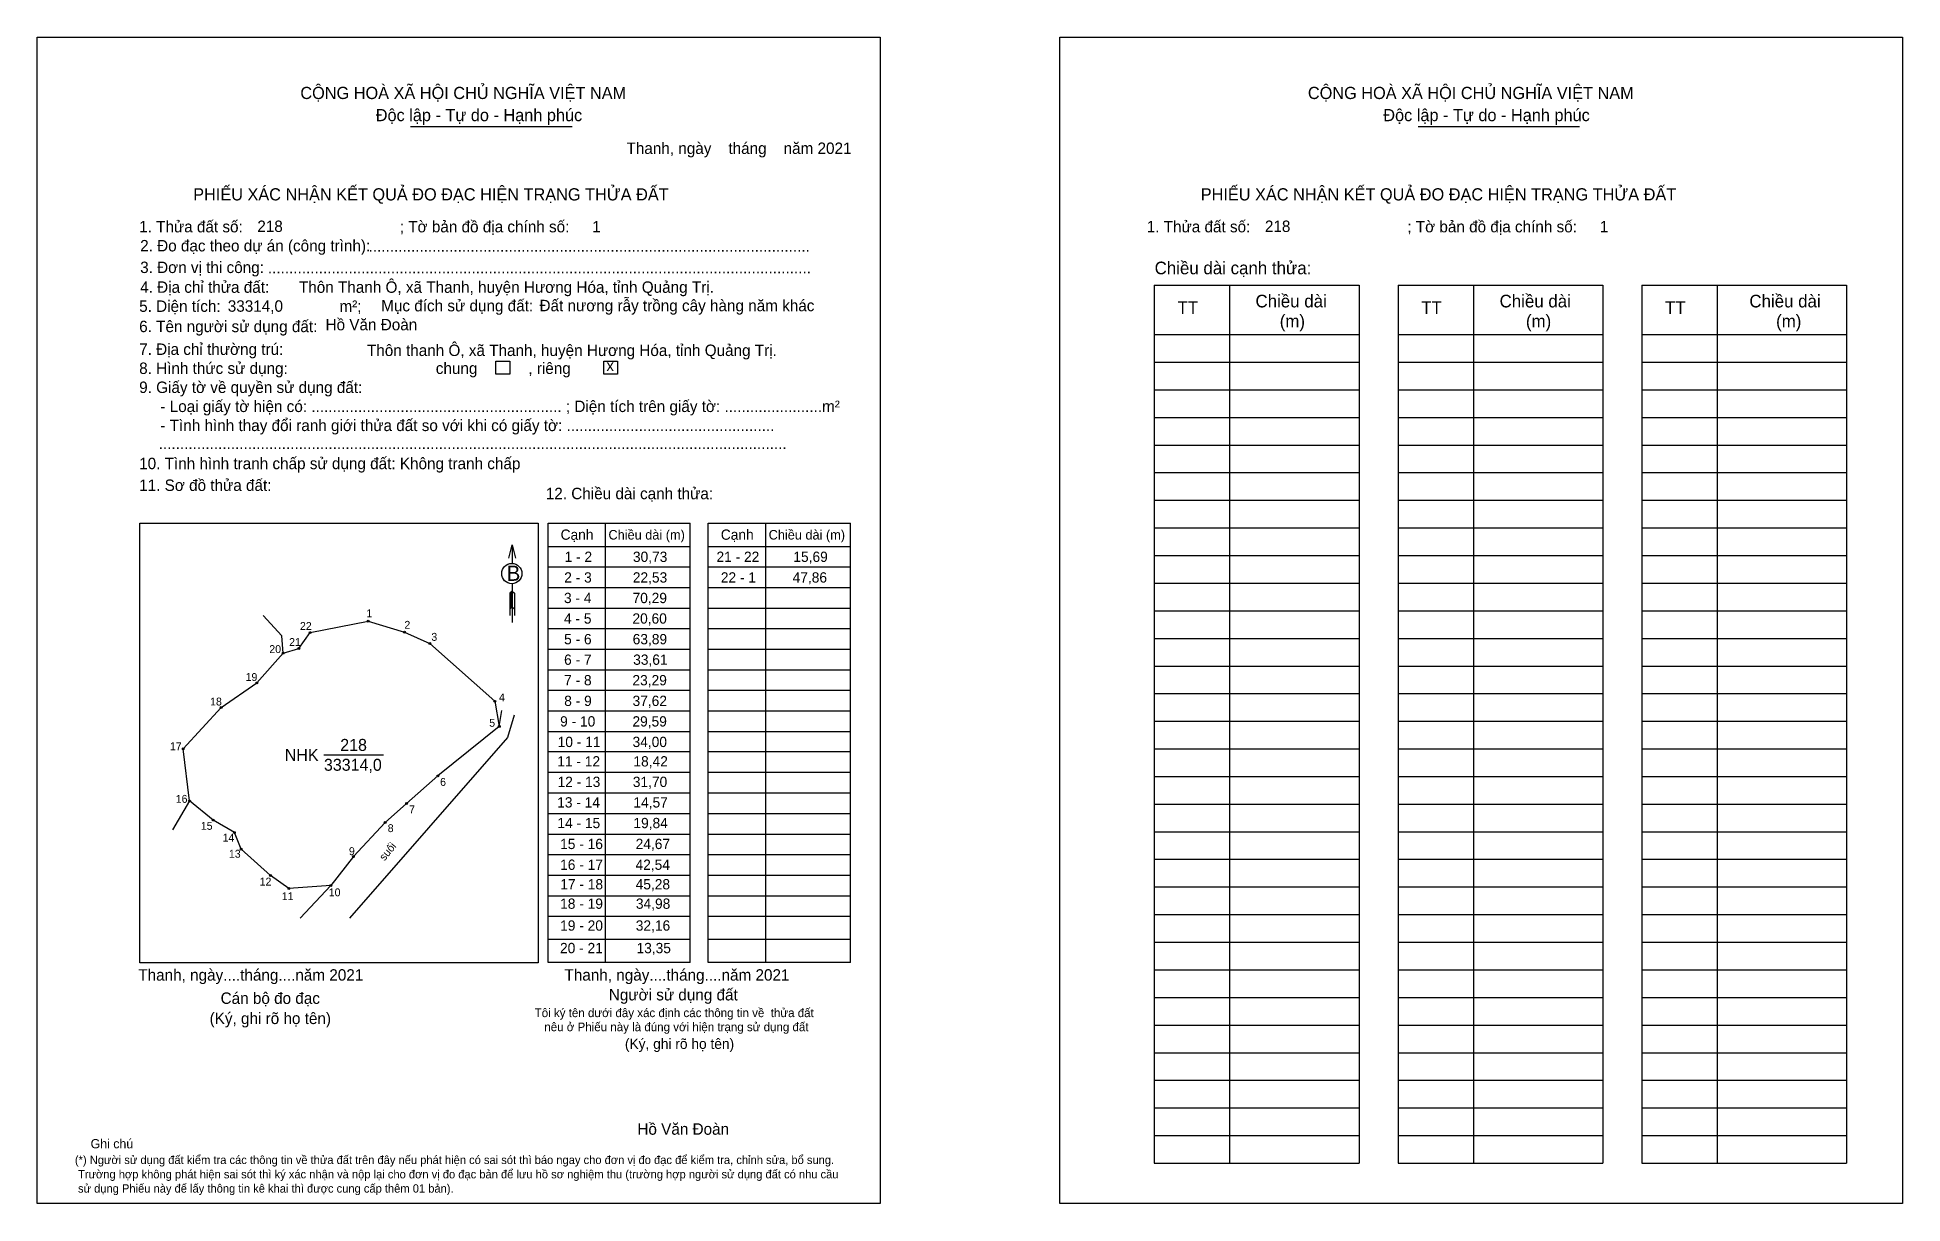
# Model space of a CAD drawing. Extents: x 546034 to 547544, y 1821968 to 1822912.
import ezdxf

# ---------------------------------------------------------------- set-up
doc = ezdxf.new("R2010")
doc.units = 0
for name, color, linetype in [('CanhThua', 7, 'Continuous'), ('kqddKhungInTrang1', 7, 'Continuous'), ('kqddKhungInTrang2', 7, 'Continuous'), ('kqddNoiDung', 7, 'Continuous'), ('kqddTemplate', 7, 'Continuous'), ('Level 1', 7, 'Continuous'), ('MocDinhThua', 7, 'Continuous'), ('NhanDiaChinhThua', 7, 'Continuous'), ('SoHieuDinhThua', 7, 'Continuous')]:
    doc.layers.add(name, color=color, linetype=linetype)

msp = doc.modelspace()

# ---------------------------------------------------------------- linework, layer by layer
at = {"layer": 'CanhThua'}
for p, q in [((546255.1, 1822430.1), (546302, 1822439.4)), ((546302, 1822439.4), (546331.4, 1822430.5)), ((546246, 1822417.3), (546255.1, 1822430.1)), ((546331.4, 1822430.5), (546352, 1822421.3)), ((546212, 1822389.4), (546233.2, 1822413.6)), ((546233.2, 1822413.6), (546246, 1822417.3)), ((546352, 1822421.3), (546404.5, 1822374.6)), ((546183.2, 1822369.5), (546212, 1822389.4)), ((546152.5, 1822336.2), (546183.2, 1822369.5)), ((546404.5, 1822374.6), (546408.2, 1822354.3)), ((546408.2, 1822354.3), (546358.4, 1822314.2)), ((546157.5, 1822294), (546152.5, 1822336.2)), ((546358.4, 1822314.2), (546333.2, 1822292)), ((546176.8, 1822278.6), (546157.5, 1822294)), ((546333.2, 1822292), (546315.8, 1822276.6)), ((546193.8, 1822268.4), (546176.8, 1822278.6)), ((546315.8, 1822276.6), (546290.1, 1822249.1)), ((546199.4, 1822255), (546193.8, 1822268.4)), ((546223, 1822233.8), (546199.4, 1822255)), ((546290.1, 1822249.1), (546272, 1822225.7)), ((546238, 1822223.2), (546223, 1822233.8)), ((546272, 1822225.7), (546238, 1822223.2))]:
    msp.add_line(p, q, dxfattribs=at)
at = {"layer": 'kqddKhungInTrang1'}
msp.add_lwpolyline([(546034.4, 1822911.5), (546716.3, 1822911.5), (546716.3, 1821968.4), (546034.4, 1821968.4)], close=True, dxfattribs=at)
at = {"layer": 'kqddKhungInTrang2'}
msp.add_lwpolyline([(546861.7, 1822911.5), (547543.6, 1822911.5), (547543.6, 1821968.4), (546861.7, 1821968.4)], close=True, dxfattribs=at)
at = {"layer": 'kqddTemplate'}
for p, q in [((546336.4, 1822839.3), (546467, 1822839.3)), ((547151.6, 1822839.3), (547282.2, 1822839.3)), ((546938.1, 1822711.1), (547103.9, 1822711.1)), ((546938.1, 1822711.1), (546938.1, 1822001.1)), ((546999.1, 1822711.1), (546999.1, 1822001.1)), ((547103.9, 1822711.1), (547103.9, 1822001.1)), ((547135.3, 1822711.1), (547135.3, 1822001.1)), ((547135.3, 1822711.1), (547301.1, 1822711.1)), ((547196.3, 1822711.1), (547196.3, 1822001.1)), ((547301.1, 1822711.1), (547301.1, 1822001.1)), ((547332.5, 1822711.1), (547332.5, 1822001.1)), ((547332.5, 1822711.1), (547498.3, 1822711.1)), ((547393.5, 1822711.1), (547393.5, 1822001.1)), ((547498.3, 1822711.1), (547498.3, 1822001.1)), ((546938.1, 1822671.2), (547103.9, 1822671.2)), ((547135.3, 1822671.2), (547301.1, 1822671.2)), ((547332.5, 1822671.2), (547498.3, 1822671.2)), ((546938.1, 1822648.8), (547103.9, 1822648.8)), ((547135.3, 1822648.8), (547301.1, 1822648.8)), ((547332.5, 1822648.8), (547498.3, 1822648.8)), ((546938.1, 1822626.5), (547103.9, 1822626.5)), ((547135.3, 1822626.5), (547301.1, 1822626.5)), ((547332.5, 1822626.5), (547498.3, 1822626.5)), ((546938.1, 1822604.2), (547103.9, 1822604.2)), ((547135.3, 1822604.2), (547301.1, 1822604.2)), ((547332.5, 1822604.2), (547498.3, 1822604.2)), ((546938.1, 1822581.8), (547103.9, 1822581.8)), ((547135.3, 1822581.8), (547301.1, 1822581.8)), ((547332.5, 1822581.8), (547498.3, 1822581.8)), ((546938.1, 1822559.5), (547103.9, 1822559.5)), ((547135.3, 1822559.5), (547301.1, 1822559.5)), ((547332.5, 1822559.5), (547498.3, 1822559.5)), ((546938.1, 1822537.2), (547103.9, 1822537.2)), ((547135.3, 1822537.1), (547301.1, 1822537.1)), ((547332.5, 1822537.1), (547498.3, 1822537.1)), ((546447.7, 1822518.5), (546562.6, 1822518.5)), ((546447.7, 1822163.5), (546447.7, 1822518.5)), ((546493.9, 1822518.5), (546493.9, 1822163.5)), ((546562.6, 1822163.5), (546562.6, 1822518.5)), ((546577.3, 1822518.5), (546692.2, 1822518.5)), ((546577.3, 1822163.5), (546577.3, 1822518.5)), ((546623.5, 1822518.5), (546623.5, 1822163.5)), ((546692.2, 1822163.5), (546692.2, 1822518.5)), ((546938.1, 1822514.8), (547103.9, 1822514.8)), ((547135.3, 1822514.8), (547301.1, 1822514.8)), ((547332.5, 1822514.8), (547498.3, 1822514.8)), ((546418.5, 1822501), (546418.5, 1822486.1)), ((546447.7, 1822499.9), (546562.6, 1822499.9)), ((546577.3, 1822499.9), (546692.2, 1822499.9)), ((546447.7, 1822483.3), (546562.6, 1822483.3)), ((546577.3, 1822483.3), (546692.2, 1822483.3)), ((546938.1, 1822492.5), (547103.9, 1822492.5)), ((547135.3, 1822492.5), (547301.1, 1822492.5)), ((547332.5, 1822492.5), (547498.3, 1822492.5)), ((546418.5, 1822469.8), (546418.6, 1822438.4)), ((546938.1, 1822470.1), (547103.9, 1822470.1)), ((547135.3, 1822470.1), (547301.1, 1822470.1)), ((547332.5, 1822470.1), (547498.3, 1822470.1)), ((546418.5, 1822463.7), (546416.6, 1822461.9)), ((546418.5, 1822462.9), (546416.6, 1822461.1)), ((546418.5, 1822462), (546416.6, 1822460.2)), ((546416.6, 1822461.9), (546416.6, 1822444)), ((546418.5, 1822461.2), (546416.6, 1822459.4)), ((546418.5, 1822460.3), (546416.6, 1822458.5)), ((546418.5, 1822459.5), (546416.6, 1822457.7)), ((546418.5, 1822458.6), (546416.6, 1822456.8)), ((546418.5, 1822457.8), (546416.6, 1822456)), ((546418.5, 1822456.9), (546416.6, 1822455.1)), ((546418.5, 1822456.1), (546416.6, 1822454.3)), ((546418.5, 1822455.2), (546416.6, 1822453.4)), ((546418.5, 1822454.4), (546416.6, 1822452.6)), ((546418.5, 1822453.5), (546416.6, 1822451.7)), ((546418.5, 1822463.7), (546420.5, 1822461.9)), ((546420.5, 1822461.9), (546420.5, 1822444)), ((546447.7, 1822466.6), (546562.6, 1822466.6)), ((546577.3, 1822466.6), (546692.2, 1822466.6)), ((546418.5, 1822452.7), (546416.6, 1822450.9)), ((546418.5, 1822451.8), (546416.6, 1822450)), ((546418.5, 1822451), (546416.6, 1822449.2)), ((546418.5, 1822451), (546420.5, 1822449.2)), ((546447.7, 1822450), (546562.6, 1822450)), ((546577.3, 1822450), (546692.2, 1822450)), ((546938.1, 1822447.8), (547103.9, 1822447.8)), ((547135.3, 1822447.8), (547301.1, 1822447.8)), ((547332.5, 1822447.8), (547498.3, 1822447.8)), ((546447.7, 1822433.4), (546562.6, 1822433.4)), ((546577.3, 1822433.4), (546692.2, 1822433.4)), ((546938.1, 1822425.5), (547103.9, 1822425.5)), ((547135.3, 1822425.5), (547301.1, 1822425.5)), ((547332.5, 1822425.5), (547498.3, 1822425.5)), ((546447.7, 1822416.7), (546562.6, 1822416.7)), ((546577.3, 1822416.7), (546692.2, 1822416.7)), ((546447.7, 1822400.1), (546562.6, 1822400.1)), ((546577.3, 1822400.1), (546692.2, 1822400.1)), ((546938.1, 1822403.1), (547103.9, 1822403.1)), ((547135.3, 1822403.1), (547301.1, 1822403.1)), ((547332.5, 1822403.1), (547498.3, 1822403.1)), ((546447.7, 1822383.5), (546562.6, 1822383.5)), ((546577.3, 1822383.5), (546692.2, 1822383.5)), ((546938.1, 1822380.8), (547103.9, 1822380.8)), ((547135.3, 1822380.8), (547301.1, 1822380.8)), ((547332.5, 1822380.8), (547498.3, 1822380.8)), ((546447.7, 1822366.8), (546562.6, 1822366.8)), ((546577.3, 1822366.8), (546692.2, 1822366.8)), ((546447.7, 1822350.2), (546562.6, 1822350.2)), ((546577.3, 1822350.2), (546692.2, 1822350.2)), ((546938.1, 1822358.5), (547103.9, 1822358.5)), ((547135.3, 1822358.5), (547301.1, 1822358.5)), ((547332.5, 1822358.5), (547498.3, 1822358.5)), ((546562.6, 1822333.6), (546447.7, 1822333.6)), ((546692.2, 1822333.6), (546577.3, 1822333.6)), ((546938.1, 1822336.1), (547103.9, 1822336.1)), ((547135.3, 1822336.1), (547301.1, 1822336.1)), ((547332.5, 1822336.1), (547498.3, 1822336.1)), ((546562.6, 1822316.9), (546447.7, 1822316.9)), ((546692.2, 1822316.9), (546577.3, 1822316.9)), ((546938.1, 1822313.8), (547103.9, 1822313.8)), ((547135.3, 1822313.8), (547301.1, 1822313.8)), ((547332.5, 1822313.8), (547498.3, 1822313.8)), ((546562.6, 1822300.3), (546447.7, 1822300.3)), ((546692.2, 1822300.3), (546577.3, 1822300.3)), ((546938.1, 1822291.5), (547103.9, 1822291.5)), ((547135.3, 1822291.5), (547301.1, 1822291.5)), ((547332.5, 1822291.5), (547498.3, 1822291.5)), ((546562.6, 1822283.7), (546447.7, 1822283.7)), ((546692.2, 1822283.7), (546577.3, 1822283.7)), ((546562.6, 1822267), (546447.7, 1822267)), ((546692.2, 1822267), (546577.3, 1822267)), ((546938.1, 1822269.1), (547103.9, 1822269.1)), ((547135.3, 1822269.1), (547301.1, 1822269.1)), ((547332.5, 1822269.1), (547498.3, 1822269.1)), ((546562.6, 1822250.4), (546447.7, 1822250.4)), ((546692.2, 1822250.4), (546577.3, 1822250.4)), ((546938.1, 1822246.8), (547103.9, 1822246.8)), ((547135.3, 1822246.8), (547301.1, 1822246.8)), ((547332.5, 1822246.8), (547498.3, 1822246.8)), ((546562.6, 1822233.8), (546447.7, 1822233.8)), ((546692.2, 1822233.8), (546577.3, 1822233.8)), ((546562.6, 1822217.1), (546447.7, 1822217.1)), ((546692.2, 1822217.1), (546577.3, 1822217.1)), ((546938.1, 1822224.5), (547103.9, 1822224.5)), ((547135.3, 1822224.5), (547301.1, 1822224.5)), ((547332.5, 1822224.5), (547498.3, 1822224.5)), ((546562.6, 1822200.5), (546447.7, 1822200.5)), ((546692.2, 1822200.5), (546577.3, 1822200.5)), ((546938.1, 1822202.1), (547103.9, 1822202.1)), ((547135.3, 1822202.1), (547301.1, 1822202.1)), ((547332.5, 1822202.1), (547498.3, 1822202.1)), ((546562.6, 1822182), (546447.7, 1822182)), ((546692.2, 1822182), (546577.3, 1822182)), ((546938.1, 1822179.8), (547103.9, 1822179.8)), ((547135.3, 1822179.8), (547301.1, 1822179.8)), ((547332.5, 1822179.8), (547498.3, 1822179.8)), ((546562.6, 1822163.5), (546447.7, 1822163.5)), ((546692.2, 1822163.5), (546577.3, 1822163.5)), ((546938.1, 1822157.5), (547103.9, 1822157.5)), ((547135.3, 1822157.5), (547301.1, 1822157.5)), ((547332.5, 1822157.4), (547498.3, 1822157.4)), ((546938.1, 1822135.1), (547103.9, 1822135.1)), ((547135.3, 1822135.1), (547301.1, 1822135.1)), ((547332.5, 1822135.1), (547498.3, 1822135.1)), ((546938.1, 1822112.8), (547103.9, 1822112.8)), ((547135.3, 1822112.8), (547301.1, 1822112.8)), ((547332.5, 1822112.8), (547498.3, 1822112.8)), ((546938.1, 1822090.4), (547103.9, 1822090.4)), ((547135.3, 1822090.4), (547301.1, 1822090.4)), ((547332.5, 1822090.4), (547498.3, 1822090.4)), ((546938.1, 1822068.1), (547103.9, 1822068.1)), ((547135.3, 1822068.1), (547301.1, 1822068.1)), ((547332.5, 1822068.1), (547498.3, 1822068.1)), ((546938.1, 1822045.8), (547103.9, 1822045.8)), ((547135.3, 1822045.8), (547301.1, 1822045.8)), ((547332.5, 1822045.8), (547498.3, 1822045.8)), ((546938.1, 1822023.4), (547103.9, 1822023.4)), ((547135.3, 1822023.4), (547301.1, 1822023.4)), ((547332.5, 1822023.4), (547498.3, 1822023.4)), ((546938.1, 1822001.1), (547103.9, 1822001.1)), ((547135.3, 1822001.1), (547301.1, 1822001.1)), ((547332.5, 1822001.1), (547498.3, 1822001.1))]:
    msp.add_line(p, q, dxfattribs=at)
for points in [[(546405.5, 1822649.6), (546416.6, 1822649.6), (546416.6, 1822639.2), (546405.5, 1822639.2)], [(546492.8, 1822649.6), (546503.9, 1822649.6), (546503.9, 1822639.2), (546492.8, 1822639.2)], [(546117.3, 1822518.5), (546439.6, 1822518.5), (546439.6, 1822163.2), (546117.3, 1822163.2)]]:
    msp.add_lwpolyline(points, close=True, dxfattribs=at)
msp.add_lwpolyline([(546415.8, 1822490.2), (546418.5, 1822501), (546421.2, 1822490.2)], dxfattribs=at)
msp.add_circle((546418.3, 1822477.9), 8.19, dxfattribs=at)
at = {"layer": 'Level 1'}
for p, q in [((546408.2, 1822354.3), (546410.3, 1822367.1)), ((546420.1, 1822363.5), (546414.8, 1822345.3)), ((546414.8, 1822345.3), (546287, 1822199.1)), ((546157.5, 1822294), (546143.9, 1822270.7)), ((546272, 1822225.7), (546247, 1822199.2))]:
    msp.add_line(p, q, dxfattribs=at)
msp.add_lwpolyline([(546233.2, 1822413.6), (546232.1, 1822427.4), (546217.2, 1822444.1)], dxfattribs=at)
at = {"layer": 'MocDinhThua'}
for centre in [(546302, 1822439.4), (546255.1, 1822430.1), (546331.4, 1822430.5), (546233.2, 1822413.6), (546246, 1822417.3), (546352, 1822421.3), (546212, 1822389.4), (546183.2, 1822369.5), (546404.5, 1822374.6), (546408.2, 1822354.3), (546152.5, 1822336.2), (546358.4, 1822314.2), (546157.5, 1822294), (546333.2, 1822292), (546176.8, 1822278.6), (546315.8, 1822276.6), (546193.8, 1822268.4), (546199.4, 1822255), (546290.1, 1822249.1), (546223, 1822233.8), (546272, 1822225.7), (546238, 1822223.2)]:
    msp.add_circle(centre, 0.767, dxfattribs=at)
at = {"layer": 'NhanDiaChinhThua'}
msp.add_line((546266.3, 1822331.3), (546314.6, 1822331.3), dxfattribs=at)

# ---------------------------------------------------------------- texts
at = {"layer": 'kqddNoiDung'}
for s, height, p in [('Thanh, ngày    tháng    năm 2021  ', 9.24, (546511.1, 1822817.2)), ('218', 9.24, (546212.4, 1822754.1)), ('1', 9.24, (546483.4, 1822753.8)), ('218', 9.24, (547027.6, 1822754.1)), ('1', 9.24, (547298.6, 1822753.8)), ('........................................................................................................', 9.2403, (546302.4, 1822738.2)), ('................................................................................................................................', 9.2403, (546220.9, 1822720.7)), ('33314,0', 9.24, (546188.5, 1822689.6)), ('Đất nương rẫy trồng cây hàng năm khác', 9.24, (546440.7, 1822690)), ('Hồ Văn Đoàn', 9.24, (546267.6, 1822674.6)), ('Thôn thanh Ô, xã Thanh, huyện Hương Hóa, tỉnh Quảng Trị.', 9.24, (546301.1, 1822653.8)), ('x', 9.24, (546494.8, 1822641.6)), ('1 - 2', 8.32, (546461, 1822487.3)), ('30,73', 8.32, (546516.3, 1822487.3)), ('21 - 22', 8.32, (546583.9, 1822487.3)), ('15,69', 8.32, (546646.1, 1822487.3)), ('2 - 3', 8.32, (546460.7, 1822470.6)), ('22,53', 8.32, (546516.2, 1822470.6)), ('22 - 1', 8.32, (546587.4, 1822470.6)), ('47,86', 8.32, (546645.5, 1822470.6)), ('3 - 4', 8.32, (546460.5, 1822454)), ('70,29', 8.32, (546516, 1822454)), ('4 - 5', 8.32, (546460.5, 1822437.4)), ('20,60', 8.32, (546515.9, 1822437.4)), ('5 - 6', 8.32, (546460.6, 1822420.7)), ('63,89', 8.32, (546516.1, 1822420.7)), ('6 - 7', 8.32, (546460.6, 1822404.1)), ('33,61', 8.32, (546516.5, 1822404.1)), ('7 - 8', 8.32, (546460.6, 1822387.5)), ('23,29', 8.32, (546515.9, 1822387.5)), ('8 - 9', 8.32, (546460.7, 1822370.8)), ('37,62', 8.32, (546516, 1822370.8)), ('9 - 10', 8.32, (546457.4, 1822354.2)), ('29,59', 8.32, (546515.9, 1822354.2)), ('10 - 11', 8.32, (546455.4, 1822337.6)), ('34,00', 8.32, (546516, 1822337.6)), ('11 - 12', 8.32, (546455.1, 1822321.9)), ('18,42', 8.32, (546516.7, 1822321.9)), ('12 - 13', 8.32, (546455.3, 1822305.3)), ('31,70', 8.32, (546516.2, 1822305.3)), ('13 - 14', 8.32, (546455, 1822288.7)), ('14,57', 8.32, (546516.7, 1822288.7)), ('14 - 15', 8.32, (546455.2, 1822272)), ('19,84', 8.32, (546516.7, 1822272)), ('15 - 16', 8.32, (546457.4, 1822255.1)), ('24,67', 8.32, (546518.5, 1822255.1)), ('16 - 17', 8.32, (546457.4, 1822238.3)), ('42,54', 8.32, (546518.4, 1822238.3)), ('17 - 18', 8.32, (546457.5, 1822222.5)), ('45,28', 8.32, (546518.5, 1822222.5)), ('18 - 19', 8.32, (546457.4, 1822206.8)), ('34,98', 8.32, (546518.7, 1822206.8)), ('19 - 20', 8.32, (546457.4, 1822189.1)), ('32,16', 8.32, (546518.6, 1822189.1)), ('20 - 21', 8.32, (546457.3, 1822170.9)), ('13,35', 8.32, (546519.2, 1822170.9)), ('Thanh, ngày....tháng....năm 2021', 9.24, (546116.1, 1822148.7)), ('Thanh, ngày....tháng....năm 2021', 9.24, (546460.9, 1822148.7)), ('Hồ Văn Đoàn', 9.24, (546519.9, 1822024.1))]:
    msp.add_text(s, height=height, dxfattribs=at).set_placement(p)
at = {"layer": 'kqddTemplate'}
for s, height, p in [('CỘNG HOÀ XÃ HỘI CHỦ NGHĨA VIỆT NAM', 9.856, (546247.2, 1822861.6)), ('CỘNG HOÀ XÃ HỘI CHỦ NGHĨA VIỆT NAM', 9.856, (547062.4, 1822861.6)), ('Độc lập - Tự do - Hạnh phúc', 9.856, (546308.2, 1822843.7)), ('Độc lập - Tự do - Hạnh phúc', 9.856, (547123.4, 1822843.7)), ('PHIẾU XÁC NHẬN KẾT QUẢ ĐO ĐẠC HIỆN TRẠNG THỬA ĐẤT', 9.856, (546160.5, 1822779.6)), ('PHIẾU XÁC NHẬN KẾT QUẢ ĐO ĐẠC HIỆN TRẠNG THỬA ĐẤT', 9.856, (546975.7, 1822779.6)), ('1. Thửa đất số:                                     ; Tờ bản đồ địa chính số:', 9.24, (546116.8, 1822753.8)), ('1. Thửa đất số:                                     ; Tờ bản đồ địa chính số:', 9.24, (546932, 1822753.8)), ('2. Đo đạc theo dự án (công trình): ', 9.24, (546117.6, 1822738.4)), ('3. Đơn vị thi công: ', 9.24, (546117.6, 1822720.9)), ('Chiều dài cạnh thửa:', 10.21, (546938.4, 1822719.9)), ('4. Địa chỉ thửa đất:       Thôn Thanh Ô, xã Thanh, huyện Hương Hóa, tỉnh Quảng Trị.', 9.24, (546117.6, 1822704.9)), ('5. Diện tích:                            m²; ', 9.24, (546116.8, 1822689.5)), ('Mục đích sử dụng đất:', 9.24, (546312.6, 1822689.9)), ('TT', 10.21, (546956.9, 1822687.8)), ('Chiều dài', 10.21, (547020, 1822693.1)), ('TT', 10.21, (547154.1, 1822687.8)), ('Chiều dài', 10.21, (547217.5, 1822693.1)), ('TT', 10.21, (547351.4, 1822687.8)), ('Chiều dài', 10.21, (547419.6, 1822693.1)), ('6. Tên người sử dụng đất:', 9.24, (546116.8, 1822673.1)), ('(m)', 10.21, (547039.6, 1822676.9)), ('(m)', 10.21, (547238.8, 1822676.9)), ('(m)', 10.21, (547441.2, 1822676.9)), ('7. Địa chỉ thường trú:', 9.24, (546116.8, 1822654.7)), ('8. Hình thức sử dụng:', 9.24, (546116.8, 1822639.3)), ('chung            , riêng', 9.24, (546356.8, 1822639.3)), ('9. Giấy tờ về quyền sử dụng đất:', 9.24, (546116.8, 1822623.9)), ('     - Loại giấy tờ hiện có: ........................................................... ; Diện tích trên giấy tờ: .......................m²', 9.2403, (546116.8, 1822608.5)), ('     - Tình hình thay đổi ranh giới thửa đất so với khi có giấy tờ: .................................................', 9.2403, (546116.8, 1822593.1)), ('....................................................................................................................................................', 9.2403, (546132.6, 1822578.5)), ('10. Tình hình tranh chấp sử dụng đất: Không tranh chấp', 9.24, (546116.8, 1822562.3)), ('11. Sơ đồ thửa đất:', 9.24, (546116.8, 1822544.7)), ('12. Chiều dài cạnh thửa:', 9.24, (546445.8, 1822538)), ('Cạnh', 8.32, (546457.8, 1822505.2)), ('Chiều dài (m)', 7.7, (546496.5, 1822505.4)), ('Cạnh', 8.32, (546587.4, 1822505.2)), ('Chiều dài (m)', 7.7, (546626.1, 1822505.4)), ('B', 12.3, (546414.2, 1822472)), ('Cán bộ đo đạc', 9.24, (546182.7, 1822129.9)), ('Người sử dụng đất', 9.24, (546496.8, 1822132.7)), ('(Ký, ghi rõ họ tên)', 9.24, (546173.8, 1822113.6)), ('Tôi ký tên dưới đây xác định các thông tin về  thửa đất ', 6.986, (546436.8, 1822119.2)), ('nêu ở Phiếu này là đúng với hiện trạng sử dụng đất', 6.986, (546444.6, 1822107.8)), ('(Ký, ghi rõ họ tên)', 8.316, (546509.8, 1822093.5)), ('Ghi chú', 7.48, (546077.5, 1822013.1)), ('(*) Người sử dụng đất kiểm tra các thông tin về thửa đất trên đây nếu phát hiện có sai sót thì báo ngay cho đơn vị đo đạc để kiểm tra, chỉnh sửa, bổ sung.', 6.7362, (546064.8, 1822000.4)), (' Trường hợp không phát hiện sai sót thì ký xác nhận và nộp lại cho đơn vị đo đạc bản để lưu hồ sơ nghiệm thu (trường hợp người sử dụng đất có nhu cầu', 6.7362, (546064.8, 1821988.8)), (' sử dụng Phiếu này để lấy thông tin kê khai thì được cung cấp thêm 01 bản).', 6.736, (546064.8, 1821977.3))]:
    msp.add_text(s, height=height, dxfattribs=at).set_placement(p)
at = {"layer": 'NhanDiaChinhThua'}
for s, p in [('NHK', (546234.6, 1822326.4)), ('218', (546279.5, 1822334.5)), ('33314,0', (546266.3, 1822318.4))]:
    msp.add_text(s, height=9.68, dxfattribs=at).set_placement(p)
at = {"layer": 'SoHieuDinhThua'}
for s, p in [('22', (546246.9, 1822432.3)), ('1', (546300.7, 1822442.6)), ('2', (546331.4, 1822433.2)), ('21', (546238.1, 1822419.3)), ('3', (546353.2, 1822423.5)), ('20', (546222.1, 1822413.6)), ('19', (546202.9, 1822391)), ('18', (546174.2, 1822371.2)), ('4', (546407.9, 1822374.5)), ('5', (546400, 1822354)), ('17', (546141.7, 1822335)), ('6', (546360.3, 1822306.2)), ('16', (546146.4, 1822292.5)), ('7', (546335.2, 1822284)), ('15', (546166.7, 1822270.7)), ('8', (546317.9, 1822268.8)), ('14', (546184.3, 1822261.1)), ('9', (546286.5, 1822250.2)), ('13', (546189.4, 1822248.1)), ('12', (546214.3, 1822225.6)), ('11', (546232.2, 1822213.8)), ('10', (546270.2, 1822216.9))]:
    msp.add_text(s, height=6.39, dxfattribs=at).set_placement(p)
msp.add_text('suối', height=6.39, rotation=50.353, dxfattribs=at).set_placement((546315.3, 1822245.1))

doc.saveas('drawing.dxf')
